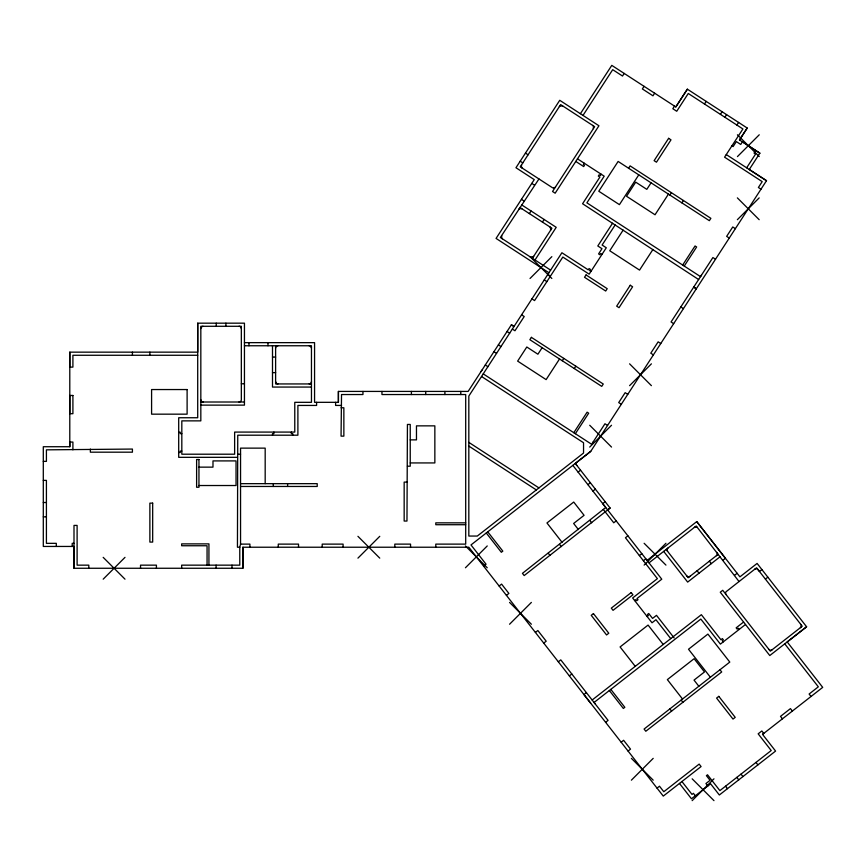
<?xml version="1.0" encoding="UTF-8"?>
<svg xmlns="http://www.w3.org/2000/svg" width="866" height="866" viewBox="0 0 866 866"><rect width="100%" height="100%" fill="white"/><g stroke="black" fill="none" stroke-linecap="round" stroke-linejoin="round"><path stroke-width="1.3" d="M657.034 788.125L659.491 786.209L663.8 791.73L699.165 764.104L701.081 766.562L663.269 796.103L468.82 547.225L242.891 547.225L242.891 568.258L74 568.269L74 546.446L43.3 546.446L43.3 446.726L69.789 446.726L69.789 352.159L197.708 352.148L197.708 323.18L244.45 323.17L244.45 405.126L200.825 405.126M244.45 342.644L314.564 342.655L314.564 402.322L338.411 402.322L338.411 391.421L468.138 391.421L511.427 324.75L514.036 326.45M406.966 482.102L404.162 482.102L404.162 521.051L406.966 521.051L407.431 424.448L410.235 424.448L410.235 466.211L407.431 466.211M265.18 483.661L265.18 448.133L240.553 448.133L240.553 544.119L239.774 547.225L237.446 547.225L237.749 435.197L297.893 435.197L297.893 405.44L316.599 405.44L316.599 402.322M341.052 407.778L343.856 407.778L343.856 436.139L341.052 436.139L341.529 394.539L362.951 394.539L362.951 391.421M521.538 164.854L521.451 167.257A2.262 2.262 0 0 0 521.711 167.636A2.371 2.371 0 0 0 522.22 168.091M501.641 235.541L501.815 238.323A2.371 2.371 0 0 0 502.334 238.778M593.362 128.644L593.448 126.241A2.262 2.262 0 0 0 593.188 125.862A2.371 2.371 0 0 0 592.68 125.408M550.635 230.194L550.462 227.422A2.371 2.371 0 0 0 549.942 226.968M580.393 113.717L611.786 65.372L675.816 106.94L687.366 89.176L747.206 128.038L739.488 139.935L759.872 153.174L749.263 169.509L766.507 180.702L590.72 451.392L470.985 544.941L486.053 564.221L483.596 566.137M538.955 178.948L500.375 237.501L550.614 270.127M583.002 115.405L612.706 69.67L622.502 76.035L624.202 73.426M529.364 213.599L531.064 210.99M542.441 222.086L544.129 219.466M532.384 258.295L551.902 228.234L519.892 207.45M644.066 86.319L642.366 88.938L652.953 95.812L654.653 93.203M535.004 259.995L556.221 227.325L521.592 204.831M601.188 174.228L600.344 175.538L599.164 174.77L598.319 176.079L599.889 177.097L582.58 203.748L698.624 279.523M531.951 298.878L534.56 300.578L562.824 257.061L589.151 274.165L606.297 247.763L602.108 245.046L615.174 224.922M628.586 168.231L630.112 165.882L710.867 218.329L709.341 220.678L618.129 161.444L598.785 191.234L619.428 204.647L638.783 174.856M674.517 106.096L672.817 108.715L676.736 111.259L688.275 93.485L742.898 128.958L724.571 157.179L762.199 181.622L758.389 187.5L760.998 189.199M675.816 106.94L687.355 89.176M612.565 223.233L597.8 245.966L601.978 248.683L598.59 253.911L599.889 254.756L600.658 253.576L601.967 254.431M542.148 347.677L537.905 354.216L526.799 346.995L517.641 361.111L546.121 379.611L559.533 358.968M651.059 182.834L646.815 189.362L635.709 182.152L626.54 196.268L655.032 214.768L668.444 194.114M704.48 104.007L706.18 101.398M623.152 230.107L609.74 250.75L639.541 270.095L652.942 249.451M720.425 114.355L722.114 111.746M562.272 360.743L563.798 358.394M724.864 117.246L726.563 114.637M574.299 368.559L575.825 366.199M681.899 202.861L683.426 200.501M736.89 125.05L738.59 122.442M739.488 139.935L747.206 128.038M755.758 150.5L754.059 153.109L755.563 154.083L746.654 167.809M573.79 432.697L587.116 412.184L588.685 413.201L575.36 433.714M682.668 265.039L695.062 245.966L696.632 246.983L684.237 266.057M592.993 442.19L591.63 444.28L483.239 373.885M701.482 275.117L700.507 276.622L586.888 202.839L604.197 176.177L577.47 158.824M592.907 442.32L604.955 423.766L607.564 425.455M584.204 163.198L583.359 164.497L584.528 165.265L583.684 166.575L575.782 161.433M481.041 371.536L481.983 370.096M669.873 195.056L671.41 192.696M500.949 346.616L498.405 344.809M103.184 579.17L124.996 557.358M530.035 278.473L551.848 256.661M737.442 156.594L759.255 134.782M357.939 558.137L379.763 536.325M737.367 219.693L759.179 197.881M629.593 385.651L651.405 363.839M465.432 567.76L487.244 545.948M589.714 447.072L611.526 425.26M509.565 624.234L531.378 602.422M644.131 565.097L665.943 543.285M631.39 780.169L653.202 758.356M692.161 800.639L713.974 778.826M667.978 548.037L667.643 548.351A2.338 2.338 0 0 0 667.437 551.133L667.567 551.317M716.431 555.658L716.767 555.333A2.36 2.36 0 0 0 717.329 553.872A2.338 2.338 0 0 0 716.972 552.562L716.842 552.378M800.39 627.677L800.725 627.363A2.36 2.36 0 0 0 800.79 624.386M605.745 507.487L522.447 573.346L524.179 575.565L610.108 508.017L575.295 463.451L590.764 451.327M578.109 472.122L580.566 470.206M587.895 484.646L590.352 482.73M592.939 491.098L595.386 489.171M605.172 501.695L602.714 503.622L604.933 506.458M499.141 586.033L501.587 584.106L508.883 593.437L506.426 595.364M607.661 509.944L610.119 508.028M616.202 520.867L613.745 522.783L603.288 509.403M627.904 535.848L625.447 537.764L657.391 578.65L632.645 597.984L652.022 622.784L655.952 619.71L670.728 638.621L592.149 700.02M535.394 632.44L537.851 630.524L546.197 641.208L543.74 643.124M639.357 555.571L641.814 553.655M643.384 560.724L645.841 558.808M647.086 560.399L696.751 521.603L725.437 558.31L722.98 560.226M649.002 562.857L696.21 525.976L739.012 581.519M558.321 661.786L560.778 659.87L608.073 720.393L605.615 722.32M718.271 554.218L688.199 577.719L666.127 549.477M720.198 556.676L687.658 582.093L663.681 551.393M569.352 675.902L571.809 673.986M647.129 616.527L648.363 615.564L647.497 614.459L648.721 613.496L652.563 618.411L656.493 615.336L674.138 637.928M734.682 575.208L737.139 573.292M586.39 692.648L583.933 694.564L590.655 703.16M670.728 638.621L701.363 614.687L720.934 639.736L722.406 638.588L723.359 639.812L722.255 640.678L723.218 641.901M761.907 569.557L759.45 571.484L757.696 569.308A2.338 2.338 0 0 0 754.73 569.233M765.392 579.094L767.85 577.178M726.087 594.585L725.676 593.762A2.241 2.241 0 0 1 725.708 592.441A2.403 2.403 0 0 1 726.011 591.792L756.57 567.793L802.23 626.237L770.307 651.178L722.731 590.287L720.274 592.203L743.58 622.037L736.154 627.839L737.118 629.073L738.222 628.207L739.174 629.43M743.58 622.037L745.496 624.494L720.393 644.109L700.821 619.06L594.065 702.467L595.169 703.885M621.16 742.205L623.607 740.289L630.513 749.122L628.067 751.049M696.751 521.603L739.921 576.853L757.111 563.43L806.603 626.778L769.777 655.551L745.496 624.494M806.603 626.778L787.205 641.933L822.7 687.366L762.535 734.368L775.579 751.071L719.343 794.999L710.618 783.827L691.469 798.788L679.474 783.449M634.659 600.56L635.893 599.597L636.759 600.701L637.982 599.748L637.019 598.514L661.765 579.192L572.837 465.367M762.535 734.368L763.769 733.405L761.842 730.958L758.161 733.827L771.205 750.53L719.884 790.626L707.511 774.789L706.407 775.655L710.055 780.32L705.942 783.535L707.858 785.982M201.865 326.688L201.215 327.326A2.252 2.252 0 0 0 200.923 327.943A2.284 2.284 0 0 0 200.825 328.625M310.418 383.541L311.056 382.902A2.252 2.252 0 0 0 311.349 382.274A2.284 2.284 0 0 0 311.457 381.603M772.147 649.749L771.963 649.879A2.338 2.338 0 0 1 769.192 649.673L768.867 649.338M554.034 187.933L554.262 187.879A2.306 2.306 0 0 0 555.063 187.435A2.371 2.371 0 0 0 555.517 186.926M239.005 402.008L239.233 401.997A2.284 2.284 0 0 0 239.709 401.867A2.252 2.252 0 0 0 240.337 401.575L240.943 400.969A2.252 2.252 0 0 0 241.235 400.352A2.284 2.284 0 0 0 241.333 399.681L241.333 326.287L200.825 326.287L200.825 420.865L181.817 420.865L181.817 454.206L234.632 454.206L234.632 432.08L294.776 432.08L294.776 402.322L311.457 402.322L311.457 345.761L244.45 345.761M43.3 461.372L46.418 461.372L46.418 449.844L132.422 449.064L132.422 452.182L90.356 452.182L90.356 449.064M197.708 355.266L72.906 355.266L72.906 367.108L69.789 367.108L69.789 352.148M272.498 357.063L275.615 357.063M272.498 372.64L275.615 372.64M241.333 383.779L244.45 383.779M311.457 383.941L275.615 383.941L275.615 345.761M311.457 387.059L272.498 387.059L272.498 345.761M200.825 402.008L244.45 402.008M341.529 405.44L335.607 405.44L335.607 402.322M178.699 432.242L180.258 432.242L180.258 433.639L181.817 433.639M410.235 439.874L416.47 439.874L416.47 425.856L434.851 425.856L434.851 462.931L410.235 462.931M181.817 451.089L180.258 451.089L180.258 452.496L178.699 452.496M237.749 454.206L240.553 454.206M237.446 457.324L178.699 457.324L178.699 417.748L197.708 417.748L197.708 323.17M198.953 467.142L212.982 467.142L212.982 460.907L236.039 460.907L236.039 485.523L198.953 485.523M43.3 480.381L46.418 480.381L46.418 543.339L56.312 543.339L56.312 546.446M240.553 483.661L317.216 483.661L317.216 486.465L240.553 486.465M43.3 502.507L46.418 502.507M43.3 516.85L46.418 516.85M465.702 522.847L435.793 522.847L435.793 524.72L465.702 524.72M74 543.339L72.203 543.339L72.203 546.446M240.553 544.119L249.906 544.119L249.906 547.225M562.619 105.89L559.837 106.063A2.371 2.371 0 0 0 559.382 106.572M521.852 208.717L519.448 208.63A2.262 2.262 0 0 0 519.07 208.89A2.371 2.371 0 0 0 518.615 209.41M530.425 257.018L533.207 256.845A2.371 2.371 0 0 0 533.662 256.336M759.872 153.174L742.422 141.84L740.733 144.449L736.349 141.613L733.123 146.581L731.954 145.813M726.26 154.57L766.507 180.702M735.364 228.667L732.755 226.968L726.65 236.375L729.259 238.074M715.511 259.237L712.902 257.548L671.063 321.968L673.672 323.668M525.456 153.098L528.076 154.798M520.195 161.195L522.815 162.895M531.789 183.408L534.398 185.097M521.429 199.342L524.049 201.042M680.817 306.943L683.436 308.632M590.937 271.415L589.627 270.571L590.385 269.391L589.086 268.547L588.231 269.846L561.904 252.753L468.82 396.076L468.82 536.054L477.307 536.054L583.543 453.048L583.543 442.743L481.539 376.504M660.78 343.531L658.16 341.832L650.777 353.198L653.397 354.898M548.914 272.747L496.066 238.421L534.246 179.619L515.963 167.733L559.739 100.304L598.947 125.765L555.16 193.194L552.54 191.494L594.639 126.674L560.659 104.613L520.26 166.813L552.476 187.727A2.262 2.262 0 0 0 553.125 187.944L553.352 187.976A2.371 2.371 0 0 0 554.013 187.954M547.821 274.446L550.43 276.135M544.249 279.935L546.868 281.623M521.592 314.823L524.211 316.523L514.956 330.758L512.347 329.069M627.763 394.355L625.155 392.666L618.703 402.593L621.312 404.292M507.054 331.483L509.673 333.183M493.945 351.672L496.554 353.371M485.296 365.008L487.904 366.697M468.82 442.374L538.933 487.904M468.82 446.087L536.335 489.929M511.384 324.815L513.96 326.579M737.442 134.782L759.255 156.594M737.367 197.881L759.179 219.693M530.035 256.661L551.848 278.473M629.593 363.839L651.405 385.651M589.714 425.26L611.526 447.072M644.131 543.285L665.943 565.097M465.432 545.948L487.244 567.76M692.161 778.826L713.974 800.639M509.565 602.422L531.378 624.234M631.39 758.356L653.202 780.169M357.939 536.325L379.763 558.137M103.184 557.358L124.996 579.17M686.76 575.879L687.074 576.204A2.338 2.338 0 0 0 690.04 576.28M548.232 553.212L549.964 555.42M784.748 643.849L818.327 686.825L809.115 694.023L811.031 696.481M709.373 561.168L711.289 563.625M697.098 570.759L699.014 573.216M792.368 711.062L790.452 708.605L780.504 716.377L782.431 718.823M575.295 463.451L576.832 465.421M719.96 669.754L721.692 671.962L645.809 731.25L644.087 729.042L729.789 662.079L707.912 634.085L688.513 649.24L710.391 677.234M589.984 520.596L591.705 522.804M578.434 529.602L573.638 523.465L584.074 515.313L573.714 502.053L546.955 522.967L562.11 542.365M698.84 686.251L694.045 680.113L704.48 671.962L694.121 658.701L667.361 679.615L682.516 699.014M755.986 762.426L757.902 764.884M663.237 644.477L648.082 625.079L620.088 646.945L635.243 666.344M741.004 774.128L742.92 776.586M559.533 544.378L561.255 546.587M681.163 700.064L682.895 702.283M736.825 777.387L738.752 779.844M669.873 708.897L671.594 711.105M725.535 786.209L727.451 788.666M695.333 795.767L693.417 793.321L691.999 794.414L681.932 781.533M487.753 531.843L502.81 551.122L501.338 552.281L486.281 533.001M610.822 689.379L624.83 707.305L623.358 708.453L609.35 690.527M311.056 346.801L310.418 346.162A2.252 2.252 0 0 0 309.79 345.87A2.284 2.284 0 0 0 309.119 345.761M240.943 327.326L240.293 326.688A2.252 2.252 0 0 0 239.676 326.385A2.284 2.284 0 0 0 239.005 326.287M201.215 400.969L201.865 401.618A2.252 2.252 0 0 0 202.482 401.911A2.284 2.284 0 0 0 203.164 402.008M460.799 391.421L460.799 394.539M444.908 391.421L444.908 394.539M435.793 547.225L435.793 544.119L465.702 544.119L465.702 394.539L381.96 394.539L381.96 391.421M425.736 391.421L425.736 394.539M411.404 391.421L411.404 394.539M410.549 547.225L410.549 544.119L394.809 544.119L394.809 547.225M343.088 547.225L343.088 544.119L322.206 544.119L322.206 547.225M338.411 391.421L338.411 402.322M298.521 547.225L298.521 544.119L278.267 544.119L278.267 547.225M292.751 435.197L292.751 433.639L291.355 433.639L291.355 432.08M287.609 483.661L287.609 486.465M273.905 432.08L273.905 433.639L272.498 433.639L272.498 435.197M273.277 483.661L273.277 486.465M267.984 342.644L267.984 345.761M248.975 342.644L248.975 345.761M242.891 547.225L242.891 568.269M239.774 547.225L239.774 565.152L181.665 565.152L181.665 568.269M231.991 565.152L231.991 568.269M225.907 323.17L225.907 326.287M216.251 323.17L216.251 326.287M216.099 565.152L216.099 568.269M208.933 565.152L208.933 543.88L181.665 543.88L181.665 545.753L207.061 545.753L207.061 565.152M156.421 568.269L156.421 565.152L140.53 565.152L140.53 568.269M149.872 352.148L149.872 355.266M132.422 352.148L132.422 355.266M88.797 568.269L88.797 565.152L77.106 565.152L77.106 525.413L74 525.413L74 568.269M72.906 449.844L72.906 442.061L69.789 442.061L69.789 446.726M277.954 383.941A2.284 2.284 0 0 1 277.272 383.833A2.252 2.252 0 0 1 276.655 383.541L276.005 382.902A2.252 2.252 0 0 1 275.713 382.274M275.767 382.328A2.284 2.284 0 0 1 275.659 381.646M275.615 348.1A2.284 2.284 0 0 1 275.713 347.428A2.252 2.252 0 0 1 276.005 346.801L276.655 346.162A2.252 2.252 0 0 1 277.272 345.87A2.284 2.284 0 0 1 277.91 345.815M311.403 348.056A2.284 2.284 0 0 0 311.305 347.374A2.252 2.252 0 0 0 311.013 346.757M309.162 383.887A2.284 2.284 0 0 0 309.844 383.79A2.252 2.252 0 0 0 310.461 383.497M694.37 527.416A2.338 2.338 0 0 1 697.325 527.481M200.869 399.724A2.284 2.284 0 0 0 200.977 400.406A2.252 2.252 0 0 0 201.258 401.012M203.12 326.33A2.284 2.284 0 0 0 202.438 326.439A2.252 2.252 0 0 0 201.821 326.72M241.289 328.582A2.284 2.284 0 0 0 241.192 327.9A2.252 2.252 0 0 0 240.9 327.283M531.388 337.35L529.862 339.699L601.74 386.377L603.266 384.028L531.388 337.35M668.628 138.322L654.122 160.665L656.471 162.191L670.988 139.848L668.628 138.322M586.044 274.933L584.518 277.282L605.691 291.03L607.218 288.681L586.044 274.933M630.253 285.25L616.679 306.153L619.028 307.679L632.602 286.776L630.253 285.25M593.437 613.593L591.229 615.315L606.568 634.962L608.787 633.241L593.437 613.593M631.206 592.582L611.309 608.127L613.041 610.335L632.927 594.801L631.206 592.582M718.802 696.361L716.593 698.093L733.004 719.083L735.212 717.362L718.802 696.361M187.11 389.548L151.593 389.548L151.593 414.165L187.11 414.165L187.11 389.548M72.906 395.47L69.789 395.47L69.789 413.699L72.906 413.699L72.906 395.47M198.953 459.51L196.614 459.51L196.614 487.244L198.953 487.244L198.953 459.51M152.676 503.135L149.872 503.135L149.872 542.084L152.676 542.084L152.676 503.135M696.329 288.779L693.72 287.079L696.329 288.779"/></g></svg>
